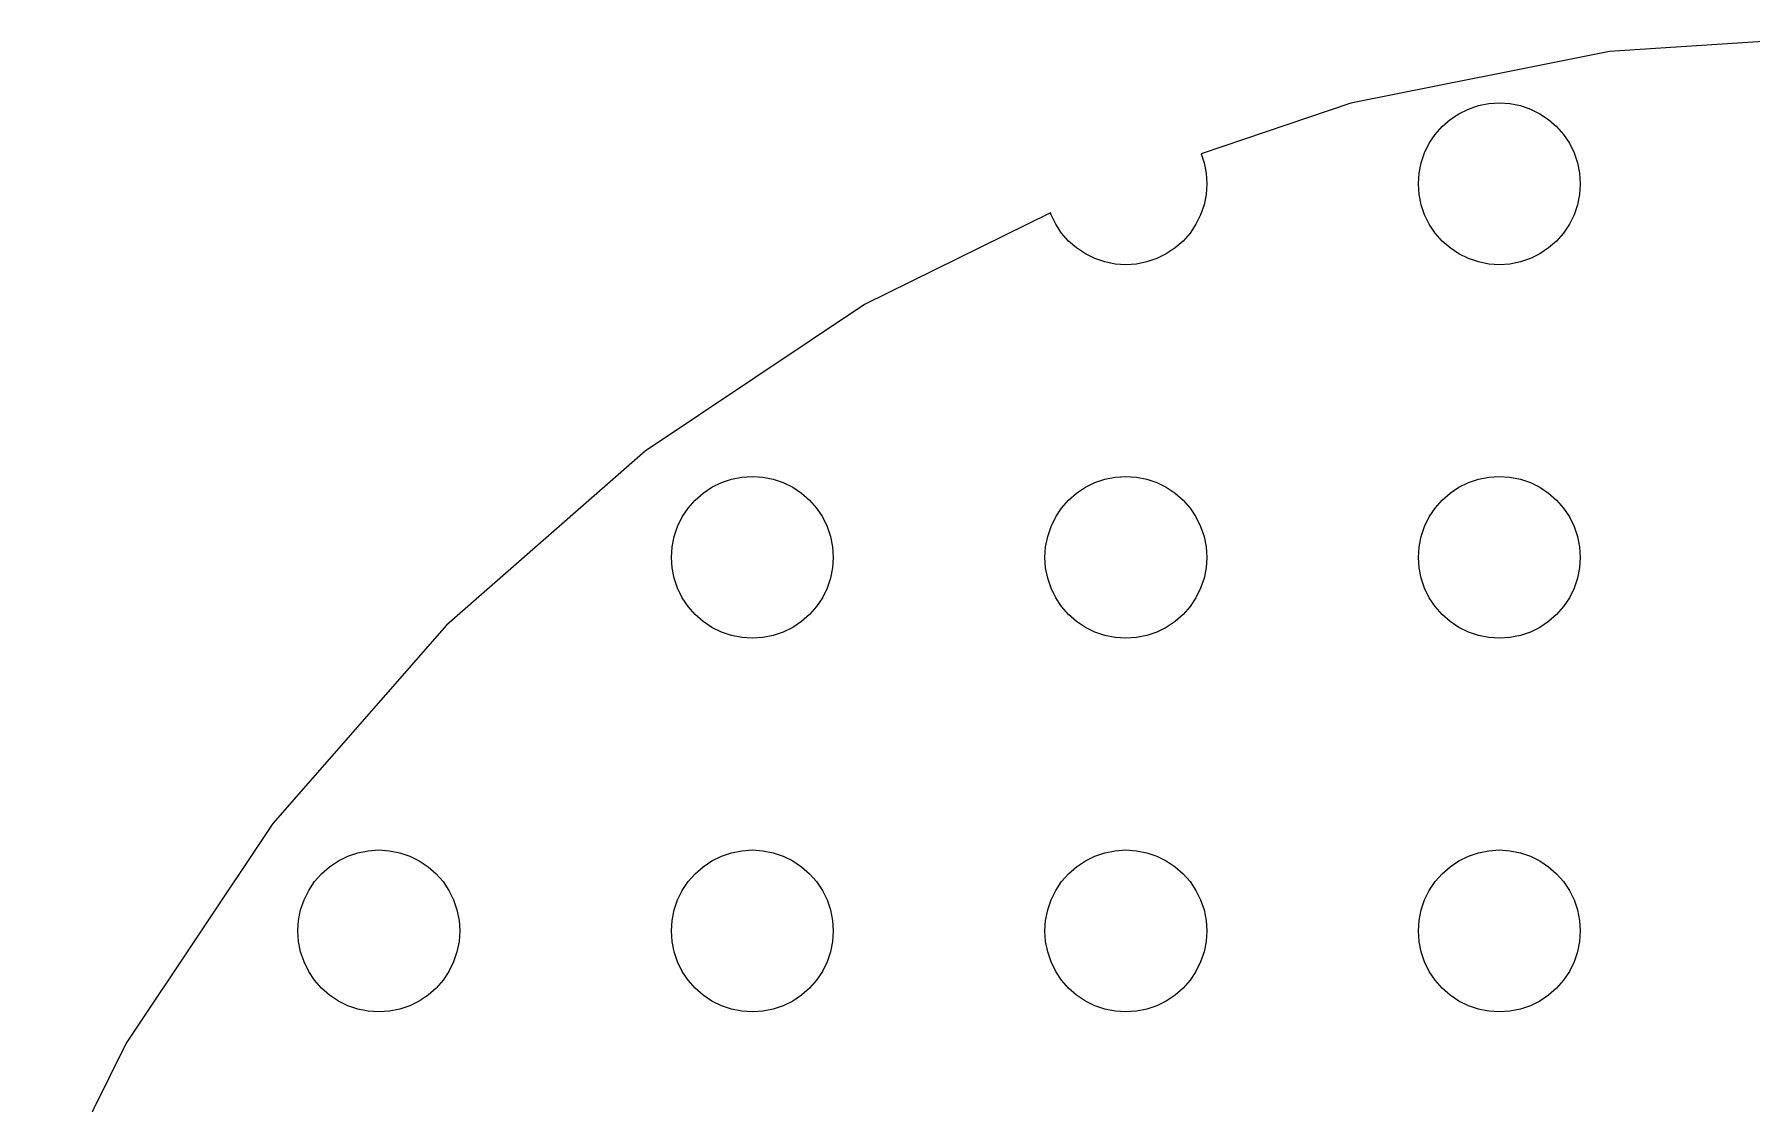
# Model space of a CAD drawing. Header units: metres. Extents: x -81 to 81, y -81 to 81.
# Drawn here: x -73.8 to -4.9, y 38.1 to 81 of the extents above; entities that cross this region are included whole.
import ezdxf

# ---------------------------------------------------------------- set-up
doc = ezdxf.new("R2010")
doc.units = ezdxf.units.M

msp = doc.modelspace()

# ---------------------------------------------------------------- linework, layer by layer
for p, q in [((0, 81), (-10.5726, 80.307)), ((-10.5726, 80.307), (-20.9643, 78.24)), ((-20.9643, 78.24), (-26.9817, 76.1974)), ((-16.625, 77.8146), (-16.2437, 78.0026)), ((-16.2437, 78.0026), (-15.8412, 78.1393)), ((-15.8412, 78.1393), (-15.4242, 78.2222)), ((-15.4242, 78.2222), (-15, 78.25)), ((-15, 78.25), (-14.5758, 78.2222)), ((-14.5758, 78.2222), (-14.1588, 78.1393)), ((-14.1588, 78.1393), (-13.7563, 78.0026)), ((-13.7563, 78.0026), (-13.375, 77.8146)), ((-17.5784, 76.9785), (-17.2981, 77.2981)), ((-17.2981, 77.2981), (-16.9785, 77.5784)), ((-16.9785, 77.5784), (-16.625, 77.8146)), ((-13.375, 77.8146), (-13.0215, 77.5784)), ((-13.0215, 77.5784), (-12.7019, 77.2981)), ((-12.7019, 77.2981), (-12.4216, 76.9785)), ((-18.0026, 76.2437), (-17.8146, 76.625)), ((-17.8146, 76.625), (-17.5784, 76.9785)), ((-12.4216, 76.9785), (-12.1854, 76.625)), ((-12.1854, 76.625), (-11.9974, 76.2437)), ((-26.9817, 76.1974), (-26.8607, 75.8412)), ((-18.1393, 75.8412), (-18.0026, 76.2437)), ((-11.9974, 76.2437), (-11.8607, 75.8412)), ((-26.8607, 75.8412), (-26.7778, 75.4242)), ((-26.7778, 75.4242), (-26.75, 75)), ((-18.25, 75), (-18.2222, 75.4242)), ((-18.2222, 75.4242), (-18.1393, 75.8412)), ((-11.8607, 75.8412), (-11.7778, 75.4242)), ((-11.7778, 75.4242), (-11.75, 75)), ((-26.7778, 74.5758), (-26.8607, 74.1588)), ((-26.75, 75), (-26.7778, 74.5758)), ((-18.2222, 74.5758), (-18.25, 75)), ((-18.1393, 74.1588), (-18.2222, 74.5758)), ((-11.7778, 74.5758), (-11.8607, 74.1588)), ((-11.75, 75), (-11.7778, 74.5758)), ((-33.0285, 73.8326), (-40.5, 70.1481)), ((-33.0026, 73.7563), (-33.0285, 73.8326)), ((-26.8607, 74.1588), (-26.9974, 73.7563)), ((-18.0026, 73.7563), (-18.1393, 74.1588)), ((-11.8607, 74.1588), (-11.9974, 73.7563)), ((-32.8146, 73.375), (-33.0026, 73.7563)), ((-32.5784, 73.0215), (-32.8146, 73.375)), ((-27.1854, 73.375), (-27.4216, 73.0215)), ((-26.9974, 73.7563), (-27.1854, 73.375)), ((-17.8146, 73.375), (-18.0026, 73.7563)), ((-17.5784, 73.0215), (-17.8146, 73.375)), ((-12.1854, 73.375), (-12.4216, 73.0215)), ((-11.9974, 73.7563), (-12.1854, 73.375)), ((-32.2981, 72.7019), (-32.5784, 73.0215)), ((-31.9785, 72.4216), (-32.2981, 72.7019)), ((-31.625, 72.1854), (-31.9785, 72.4216)), ((-28.0215, 72.4216), (-28.375, 72.1854)), ((-27.7019, 72.7019), (-28.0215, 72.4216)), ((-27.4216, 73.0215), (-27.7019, 72.7019)), ((-17.2981, 72.7019), (-17.5784, 73.0215)), ((-16.9785, 72.4216), (-17.2981, 72.7019)), ((-16.625, 72.1854), (-16.9785, 72.4216)), ((-13.0215, 72.4216), (-13.375, 72.1854)), ((-12.7019, 72.7019), (-13.0215, 72.4216)), ((-12.4216, 73.0215), (-12.7019, 72.7019)), ((-31.2437, 71.9974), (-31.625, 72.1854)), ((-30.8412, 71.8607), (-31.2437, 71.9974)), ((-30.4242, 71.7778), (-30.8412, 71.8607)), ((-30, 71.75), (-30.4242, 71.7778)), ((-29.5758, 71.7778), (-30, 71.75)), ((-29.1588, 71.8607), (-29.5758, 71.7778)), ((-28.7563, 71.9974), (-29.1588, 71.8607)), ((-28.375, 72.1854), (-28.7563, 71.9974)), ((-16.2437, 71.9974), (-16.625, 72.1854)), ((-15.8412, 71.8607), (-16.2437, 71.9974)), ((-15.4242, 71.7778), (-15.8412, 71.8607)), ((-15, 71.75), (-15.4242, 71.7778)), ((-14.5758, 71.7778), (-15, 71.75)), ((-14.1588, 71.8607), (-14.5758, 71.7778)), ((-13.7563, 71.9974), (-14.1588, 71.8607)), ((-13.375, 72.1854), (-13.7563, 71.9974)), ((-40.5, 70.1481), (-49.3097, 64.2616)), ((-49.3097, 64.2616), (-57.2757, 57.2757)), ((-46.9785, 62.5784), (-46.625, 62.8146)), ((-46.625, 62.8146), (-46.2437, 63.0026)), ((-46.2437, 63.0026), (-45.8412, 63.1393)), ((-45.8412, 63.1393), (-45.4242, 63.2222)), ((-45.4242, 63.2222), (-45, 63.25)), ((-45, 63.25), (-44.5758, 63.2222)), ((-44.5758, 63.2222), (-44.1588, 63.1393)), ((-44.1588, 63.1393), (-43.7563, 63.0026)), ((-43.7563, 63.0026), (-43.375, 62.8146)), ((-43.375, 62.8146), (-43.0215, 62.5784)), ((-31.9785, 62.5784), (-31.625, 62.8146)), ((-31.625, 62.8146), (-31.2437, 63.0026)), ((-31.2437, 63.0026), (-30.8412, 63.1393)), ((-30.8412, 63.1393), (-30.4242, 63.2222)), ((-30.4242, 63.2222), (-30, 63.25)), ((-30, 63.25), (-29.5758, 63.2222)), ((-29.5758, 63.2222), (-29.1588, 63.1393)), ((-29.1588, 63.1393), (-28.7563, 63.0026)), ((-28.7563, 63.0026), (-28.375, 62.8146)), ((-28.375, 62.8146), (-28.0215, 62.5784)), ((-16.9785, 62.5784), (-16.625, 62.8146)), ((-16.625, 62.8146), (-16.2437, 63.0026)), ((-16.2437, 63.0026), (-15.8412, 63.1393)), ((-15.8412, 63.1393), (-15.4242, 63.2222)), ((-15.4242, 63.2222), (-15, 63.25)), ((-15, 63.25), (-14.5758, 63.2222)), ((-14.5758, 63.2222), (-14.1588, 63.1393)), ((-14.1588, 63.1393), (-13.7563, 63.0026)), ((-13.7563, 63.0026), (-13.375, 62.8146)), ((-13.375, 62.8146), (-13.0215, 62.5784)), ((-47.5784, 61.9785), (-47.2981, 62.2981)), ((-47.2981, 62.2981), (-46.9785, 62.5784)), ((-43.0215, 62.5784), (-42.7019, 62.2981)), ((-42.7019, 62.2981), (-42.4216, 61.9785)), ((-32.5784, 61.9785), (-32.2981, 62.2981)), ((-32.2981, 62.2981), (-31.9785, 62.5784)), ((-28.0215, 62.5784), (-27.7019, 62.2981)), ((-27.7019, 62.2981), (-27.4216, 61.9785)), ((-17.5784, 61.9785), (-17.2981, 62.2981)), ((-17.2981, 62.2981), (-16.9785, 62.5784)), ((-13.0215, 62.5784), (-12.7019, 62.2981)), ((-12.7019, 62.2981), (-12.4216, 61.9785)), ((-48.0026, 61.2437), (-47.8146, 61.625)), ((-47.8146, 61.625), (-47.5784, 61.9785)), ((-42.4216, 61.9785), (-42.1854, 61.625)), ((-42.1854, 61.625), (-41.9974, 61.2437)), ((-33.0026, 61.2437), (-32.8146, 61.625)), ((-32.8146, 61.625), (-32.5784, 61.9785)), ((-27.4216, 61.9785), (-27.1854, 61.625)), ((-27.1854, 61.625), (-26.9974, 61.2437)), ((-18.0026, 61.2437), (-17.8146, 61.625)), ((-17.8146, 61.625), (-17.5784, 61.9785)), ((-12.4216, 61.9785), (-12.1854, 61.625)), ((-12.1854, 61.625), (-11.9974, 61.2437)), ((-48.2222, 60.4242), (-48.1393, 60.8412)), ((-48.1393, 60.8412), (-48.0026, 61.2437)), ((-41.9974, 61.2437), (-41.8607, 60.8412)), ((-41.8607, 60.8412), (-41.7778, 60.4242)), ((-33.2222, 60.4242), (-33.1393, 60.8412)), ((-33.1393, 60.8412), (-33.0026, 61.2437)), ((-26.9974, 61.2437), (-26.8607, 60.8412)), ((-26.8607, 60.8412), (-26.7778, 60.4242)), ((-18.2222, 60.4242), (-18.1393, 60.8412)), ((-18.1393, 60.8412), (-18.0026, 61.2437)), ((-11.9974, 61.2437), (-11.8607, 60.8412)), ((-11.8607, 60.8412), (-11.7778, 60.4242)), ((-48.25, 60), (-48.2222, 60.4242)), ((-48.2222, 59.5758), (-48.25, 60)), ((-41.7778, 60.4242), (-41.75, 60)), ((-41.75, 60), (-41.7778, 59.5758)), ((-33.25, 60), (-33.2222, 60.4242)), ((-33.2222, 59.5758), (-33.25, 60)), ((-26.7778, 60.4242), (-26.75, 60)), ((-26.75, 60), (-26.7778, 59.5758)), ((-18.25, 60), (-18.2222, 60.4242)), ((-18.2222, 59.5758), (-18.25, 60)), ((-11.7778, 60.4242), (-11.75, 60)), ((-11.75, 60), (-11.7778, 59.5758)), ((-48.1393, 59.1588), (-48.2222, 59.5758)), ((-41.7778, 59.5758), (-41.8607, 59.1588)), ((-33.1393, 59.1588), (-33.2222, 59.5758)), ((-26.7778, 59.5758), (-26.8607, 59.1588)), ((-18.1393, 59.1588), (-18.2222, 59.5758)), ((-11.7778, 59.5758), (-11.8607, 59.1588)), ((-48.0026, 58.7563), (-48.1393, 59.1588)), ((-47.8146, 58.375), (-48.0026, 58.7563)), ((-41.9974, 58.7563), (-42.1854, 58.375)), ((-41.8607, 59.1588), (-41.9974, 58.7563)), ((-33.0026, 58.7563), (-33.1393, 59.1588)), ((-32.8146, 58.375), (-33.0026, 58.7563)), ((-26.9974, 58.7563), (-27.1854, 58.375)), ((-26.8607, 59.1588), (-26.9974, 58.7563)), ((-18.0026, 58.7563), (-18.1393, 59.1588)), ((-17.8146, 58.375), (-18.0026, 58.7563)), ((-11.9974, 58.7563), (-12.1854, 58.375)), ((-11.8607, 59.1588), (-11.9974, 58.7563)), ((-47.5784, 58.0215), (-47.8146, 58.375)), ((-47.2981, 57.7019), (-47.5784, 58.0215)), ((-42.4216, 58.0215), (-42.7019, 57.7019)), ((-42.1854, 58.375), (-42.4216, 58.0215)), ((-32.5784, 58.0215), (-32.8146, 58.375)), ((-32.2981, 57.7019), (-32.5784, 58.0215)), ((-27.4216, 58.0215), (-27.7019, 57.7019)), ((-27.1854, 58.375), (-27.4216, 58.0215)), ((-17.5784, 58.0215), (-17.8146, 58.375)), ((-17.2981, 57.7019), (-17.5784, 58.0215)), ((-12.4216, 58.0215), (-12.7019, 57.7019)), ((-12.1854, 58.375), (-12.4216, 58.0215)), ((-57.2757, 57.2757), (-64.2616, 49.3097)), ((-46.9785, 57.4216), (-47.2981, 57.7019)), ((-46.625, 57.1854), (-46.9785, 57.4216)), ((-43.0215, 57.4216), (-43.375, 57.1854)), ((-42.7019, 57.7019), (-43.0215, 57.4216)), ((-31.9785, 57.4216), (-32.2981, 57.7019)), ((-31.625, 57.1854), (-31.9785, 57.4216)), ((-28.0215, 57.4216), (-28.375, 57.1854)), ((-27.7019, 57.7019), (-28.0215, 57.4216)), ((-16.9785, 57.4216), (-17.2981, 57.7019)), ((-16.625, 57.1854), (-16.9785, 57.4216)), ((-13.0215, 57.4216), (-13.375, 57.1854)), ((-12.7019, 57.7019), (-13.0215, 57.4216)), ((-46.2437, 56.9974), (-46.625, 57.1854)), ((-45.8412, 56.8607), (-46.2437, 56.9974)), ((-45.4242, 56.7778), (-45.8412, 56.8607)), ((-45, 56.75), (-45.4242, 56.7778)), ((-44.5758, 56.7778), (-45, 56.75)), ((-44.1588, 56.8607), (-44.5758, 56.7778)), ((-43.7563, 56.9974), (-44.1588, 56.8607)), ((-43.375, 57.1854), (-43.7563, 56.9974)), ((-31.2437, 56.9974), (-31.625, 57.1854)), ((-30.8412, 56.8607), (-31.2437, 56.9974)), ((-30.4242, 56.7778), (-30.8412, 56.8607)), ((-30, 56.75), (-30.4242, 56.7778)), ((-29.5758, 56.7778), (-30, 56.75)), ((-29.1588, 56.8607), (-29.5758, 56.7778)), ((-28.7563, 56.9974), (-29.1588, 56.8607)), ((-28.375, 57.1854), (-28.7563, 56.9974)), ((-16.2437, 56.9974), (-16.625, 57.1854)), ((-15.8412, 56.8607), (-16.2437, 56.9974)), ((-15.4242, 56.7778), (-15.8412, 56.8607)), ((-15, 56.75), (-15.4242, 56.7778)), ((-14.5758, 56.7778), (-15, 56.75)), ((-14.1588, 56.8607), (-14.5758, 56.7778)), ((-13.7563, 56.9974), (-14.1588, 56.8607)), ((-13.375, 57.1854), (-13.7563, 56.9974)), ((-64.2616, 49.3097), (-70.1481, 40.5)), ((-61.9785, 47.5784), (-61.625, 47.8146)), ((-61.625, 47.8146), (-61.2437, 48.0026)), ((-61.2437, 48.0026), (-60.8412, 48.1393)), ((-60.8412, 48.1393), (-60.4242, 48.2222)), ((-60.4242, 48.2222), (-60, 48.25)), ((-60, 48.25), (-59.5758, 48.2222)), ((-59.5758, 48.2222), (-59.1588, 48.1393)), ((-59.1588, 48.1393), (-58.7563, 48.0026)), ((-58.7563, 48.0026), (-58.375, 47.8146)), ((-58.375, 47.8146), (-58.0215, 47.5784)), ((-46.9785, 47.5784), (-46.625, 47.8146)), ((-46.625, 47.8146), (-46.2437, 48.0026)), ((-46.2437, 48.0026), (-45.8412, 48.1393)), ((-45.8412, 48.1393), (-45.4242, 48.2222)), ((-45.4242, 48.2222), (-45, 48.25)), ((-45, 48.25), (-44.5758, 48.2222)), ((-44.5758, 48.2222), (-44.1588, 48.1393)), ((-44.1588, 48.1393), (-43.7563, 48.0026)), ((-43.7563, 48.0026), (-43.375, 47.8146)), ((-43.375, 47.8146), (-43.0215, 47.5784)), ((-31.9785, 47.5784), (-31.625, 47.8146)), ((-31.625, 47.8146), (-31.2437, 48.0026)), ((-31.2437, 48.0026), (-30.8412, 48.1393)), ((-30.8412, 48.1393), (-30.4242, 48.2222)), ((-30.4242, 48.2222), (-30, 48.25)), ((-30, 48.25), (-29.5758, 48.2222)), ((-29.5758, 48.2222), (-29.1588, 48.1393)), ((-29.1588, 48.1393), (-28.7563, 48.0026)), ((-28.7563, 48.0026), (-28.375, 47.8146)), ((-28.375, 47.8146), (-28.0215, 47.5784)), ((-16.9785, 47.5784), (-16.625, 47.8146)), ((-16.625, 47.8146), (-16.2437, 48.0026)), ((-16.2437, 48.0026), (-15.8412, 48.1393)), ((-15.8412, 48.1393), (-15.4242, 48.2222)), ((-15.4242, 48.2222), (-15, 48.25)), ((-15, 48.25), (-14.5758, 48.2222)), ((-14.5758, 48.2222), (-14.1588, 48.1393)), ((-14.1588, 48.1393), (-13.7563, 48.0026)), ((-13.7563, 48.0026), (-13.375, 47.8146)), ((-13.375, 47.8146), (-13.0215, 47.5784)), ((-62.8146, 46.625), (-62.5784, 46.9785)), ((-62.5784, 46.9785), (-62.2981, 47.2981)), ((-62.2981, 47.2981), (-61.9785, 47.5784)), ((-58.0215, 47.5784), (-57.7019, 47.2981)), ((-57.7019, 47.2981), (-57.4216, 46.9785)), ((-57.4216, 46.9785), (-57.1854, 46.625)), ((-47.8146, 46.625), (-47.5784, 46.9785)), ((-47.5784, 46.9785), (-47.2981, 47.2981)), ((-47.2981, 47.2981), (-46.9785, 47.5784)), ((-43.0215, 47.5784), (-42.7019, 47.2981)), ((-42.7019, 47.2981), (-42.4216, 46.9785)), ((-42.4216, 46.9785), (-42.1854, 46.625)), ((-32.8146, 46.625), (-32.5784, 46.9785)), ((-32.5784, 46.9785), (-32.2981, 47.2981)), ((-32.2981, 47.2981), (-31.9785, 47.5784)), ((-28.0215, 47.5784), (-27.7019, 47.2981)), ((-27.7019, 47.2981), (-27.4216, 46.9785)), ((-27.4216, 46.9785), (-27.1854, 46.625)), ((-17.8146, 46.625), (-17.5784, 46.9785)), ((-17.5784, 46.9785), (-17.2981, 47.2981)), ((-17.2981, 47.2981), (-16.9785, 47.5784)), ((-13.0215, 47.5784), (-12.7019, 47.2981)), ((-12.7019, 47.2981), (-12.4216, 46.9785)), ((-12.4216, 46.9785), (-12.1854, 46.625)), ((-63.1393, 45.8412), (-63.0026, 46.2437)), ((-63.0026, 46.2437), (-62.8146, 46.625)), ((-57.1854, 46.625), (-56.9974, 46.2437)), ((-56.9974, 46.2437), (-56.8607, 45.8412)), ((-48.1393, 45.8412), (-48.0026, 46.2437)), ((-48.0026, 46.2437), (-47.8146, 46.625)), ((-42.1854, 46.625), (-41.9974, 46.2437)), ((-41.9974, 46.2437), (-41.8607, 45.8412)), ((-33.1393, 45.8412), (-33.0026, 46.2437)), ((-33.0026, 46.2437), (-32.8146, 46.625)), ((-27.1854, 46.625), (-26.9974, 46.2437)), ((-26.9974, 46.2437), (-26.8607, 45.8412)), ((-18.1393, 45.8412), (-18.0026, 46.2437)), ((-18.0026, 46.2437), (-17.8146, 46.625)), ((-12.1854, 46.625), (-11.9974, 46.2437)), ((-11.9974, 46.2437), (-11.8607, 45.8412)), ((-63.2222, 45.4242), (-63.1393, 45.8412)), ((-56.8607, 45.8412), (-56.7778, 45.4242)), ((-48.2222, 45.4242), (-48.1393, 45.8412)), ((-41.8607, 45.8412), (-41.7778, 45.4242)), ((-33.2222, 45.4242), (-33.1393, 45.8412)), ((-26.8607, 45.8412), (-26.7778, 45.4242)), ((-18.2222, 45.4242), (-18.1393, 45.8412)), ((-11.8607, 45.8412), (-11.7778, 45.4242)), ((-63.25, 45), (-63.2222, 45.4242)), ((-63.2222, 44.5758), (-63.25, 45)), ((-56.7778, 45.4242), (-56.75, 45)), ((-56.75, 45), (-56.7778, 44.5758)), ((-48.25, 45), (-48.2222, 45.4242)), ((-48.2222, 44.5758), (-48.25, 45)), ((-41.7778, 45.4242), (-41.75, 45)), ((-41.75, 45), (-41.7778, 44.5758)), ((-33.25, 45), (-33.2222, 45.4242)), ((-33.2222, 44.5758), (-33.25, 45)), ((-26.7778, 45.4242), (-26.75, 45)), ((-26.75, 45), (-26.7778, 44.5758)), ((-18.25, 45), (-18.2222, 45.4242)), ((-18.2222, 44.5758), (-18.25, 45)), ((-11.7778, 45.4242), (-11.75, 45)), ((-11.75, 45), (-11.7778, 44.5758)), ((-63.1393, 44.1588), (-63.2222, 44.5758)), ((-63.0026, 43.7563), (-63.1393, 44.1588)), ((-56.8607, 44.1588), (-56.9974, 43.7563)), ((-56.7778, 44.5758), (-56.8607, 44.1588)), ((-48.1393, 44.1588), (-48.2222, 44.5758)), ((-48.0026, 43.7563), (-48.1393, 44.1588)), ((-41.8607, 44.1588), (-41.9974, 43.7563)), ((-41.7778, 44.5758), (-41.8607, 44.1588)), ((-33.1393, 44.1588), (-33.2222, 44.5758)), ((-33.0026, 43.7563), (-33.1393, 44.1588)), ((-26.8607, 44.1588), (-26.9974, 43.7563)), ((-26.7778, 44.5758), (-26.8607, 44.1588)), ((-18.1393, 44.1588), (-18.2222, 44.5758)), ((-18.0026, 43.7563), (-18.1393, 44.1588)), ((-11.8607, 44.1588), (-11.9974, 43.7563)), ((-11.7778, 44.5758), (-11.8607, 44.1588)), ((-62.8146, 43.375), (-63.0026, 43.7563)), ((-56.9974, 43.7563), (-57.1854, 43.375)), ((-47.8146, 43.375), (-48.0026, 43.7563)), ((-41.9974, 43.7563), (-42.1854, 43.375)), ((-32.8146, 43.375), (-33.0026, 43.7563)), ((-26.9974, 43.7563), (-27.1854, 43.375)), ((-17.8146, 43.375), (-18.0026, 43.7563)), ((-11.9974, 43.7563), (-12.1854, 43.375)), ((-62.5784, 43.0215), (-62.8146, 43.375)), ((-62.2981, 42.7019), (-62.5784, 43.0215)), ((-57.4216, 43.0215), (-57.7019, 42.7019)), ((-57.1854, 43.375), (-57.4216, 43.0215)), ((-47.5784, 43.0215), (-47.8146, 43.375)), ((-47.2981, 42.7019), (-47.5784, 43.0215)), ((-42.4216, 43.0215), (-42.7019, 42.7019)), ((-42.1854, 43.375), (-42.4216, 43.0215)), ((-32.5784, 43.0215), (-32.8146, 43.375)), ((-32.2981, 42.7019), (-32.5784, 43.0215)), ((-27.4216, 43.0215), (-27.7019, 42.7019)), ((-27.1854, 43.375), (-27.4216, 43.0215)), ((-17.5784, 43.0215), (-17.8146, 43.375)), ((-17.2981, 42.7019), (-17.5784, 43.0215)), ((-12.4216, 43.0215), (-12.7019, 42.7019)), ((-12.1854, 43.375), (-12.4216, 43.0215)), ((-61.9785, 42.4216), (-62.2981, 42.7019)), ((-61.625, 42.1854), (-61.9785, 42.4216)), ((-61.2437, 41.9974), (-61.625, 42.1854)), ((-58.375, 42.1854), (-58.7563, 41.9974)), ((-58.0215, 42.4216), (-58.375, 42.1854)), ((-57.7019, 42.7019), (-58.0215, 42.4216)), ((-46.9785, 42.4216), (-47.2981, 42.7019)), ((-46.625, 42.1854), (-46.9785, 42.4216)), ((-46.2437, 41.9974), (-46.625, 42.1854)), ((-43.375, 42.1854), (-43.7563, 41.9974)), ((-43.0215, 42.4216), (-43.375, 42.1854)), ((-42.7019, 42.7019), (-43.0215, 42.4216)), ((-31.9785, 42.4216), (-32.2981, 42.7019)), ((-31.625, 42.1854), (-31.9785, 42.4216)), ((-31.2437, 41.9974), (-31.625, 42.1854)), ((-28.375, 42.1854), (-28.7563, 41.9974)), ((-28.0215, 42.4216), (-28.375, 42.1854)), ((-27.7019, 42.7019), (-28.0215, 42.4216)), ((-16.9785, 42.4216), (-17.2981, 42.7019)), ((-16.625, 42.1854), (-16.9785, 42.4216)), ((-16.2437, 41.9974), (-16.625, 42.1854)), ((-13.375, 42.1854), (-13.7563, 41.9974)), ((-13.0215, 42.4216), (-13.375, 42.1854)), ((-12.7019, 42.7019), (-13.0215, 42.4216)), ((-60.8412, 41.8607), (-61.2437, 41.9974)), ((-60.4242, 41.7778), (-60.8412, 41.8607)), ((-60, 41.75), (-60.4242, 41.7778)), ((-59.5758, 41.7778), (-60, 41.75)), ((-59.1588, 41.8607), (-59.5758, 41.7778)), ((-58.7563, 41.9974), (-59.1588, 41.8607)), ((-45.8412, 41.8607), (-46.2437, 41.9974)), ((-45.4242, 41.7778), (-45.8412, 41.8607)), ((-45, 41.75), (-45.4242, 41.7778)), ((-44.5758, 41.7778), (-45, 41.75)), ((-44.1588, 41.8607), (-44.5758, 41.7778)), ((-43.7563, 41.9974), (-44.1588, 41.8607)), ((-30.8412, 41.8607), (-31.2437, 41.9974)), ((-30.4242, 41.7778), (-30.8412, 41.8607)), ((-30, 41.75), (-30.4242, 41.7778)), ((-29.5758, 41.7778), (-30, 41.75)), ((-29.1588, 41.8607), (-29.5758, 41.7778)), ((-28.7563, 41.9974), (-29.1588, 41.8607)), ((-15.8412, 41.8607), (-16.2437, 41.9974)), ((-15.4242, 41.7778), (-15.8412, 41.8607)), ((-15, 41.75), (-15.4242, 41.7778)), ((-14.5758, 41.7778), (-15, 41.75)), ((-14.1588, 41.8607), (-14.5758, 41.7778)), ((-13.7563, 41.9974), (-14.1588, 41.8607)), ((-70.1481, 40.5), (-73.8326, 33.0285))]:
    msp.add_line(p, q)

doc.saveas('drawing.dxf')
